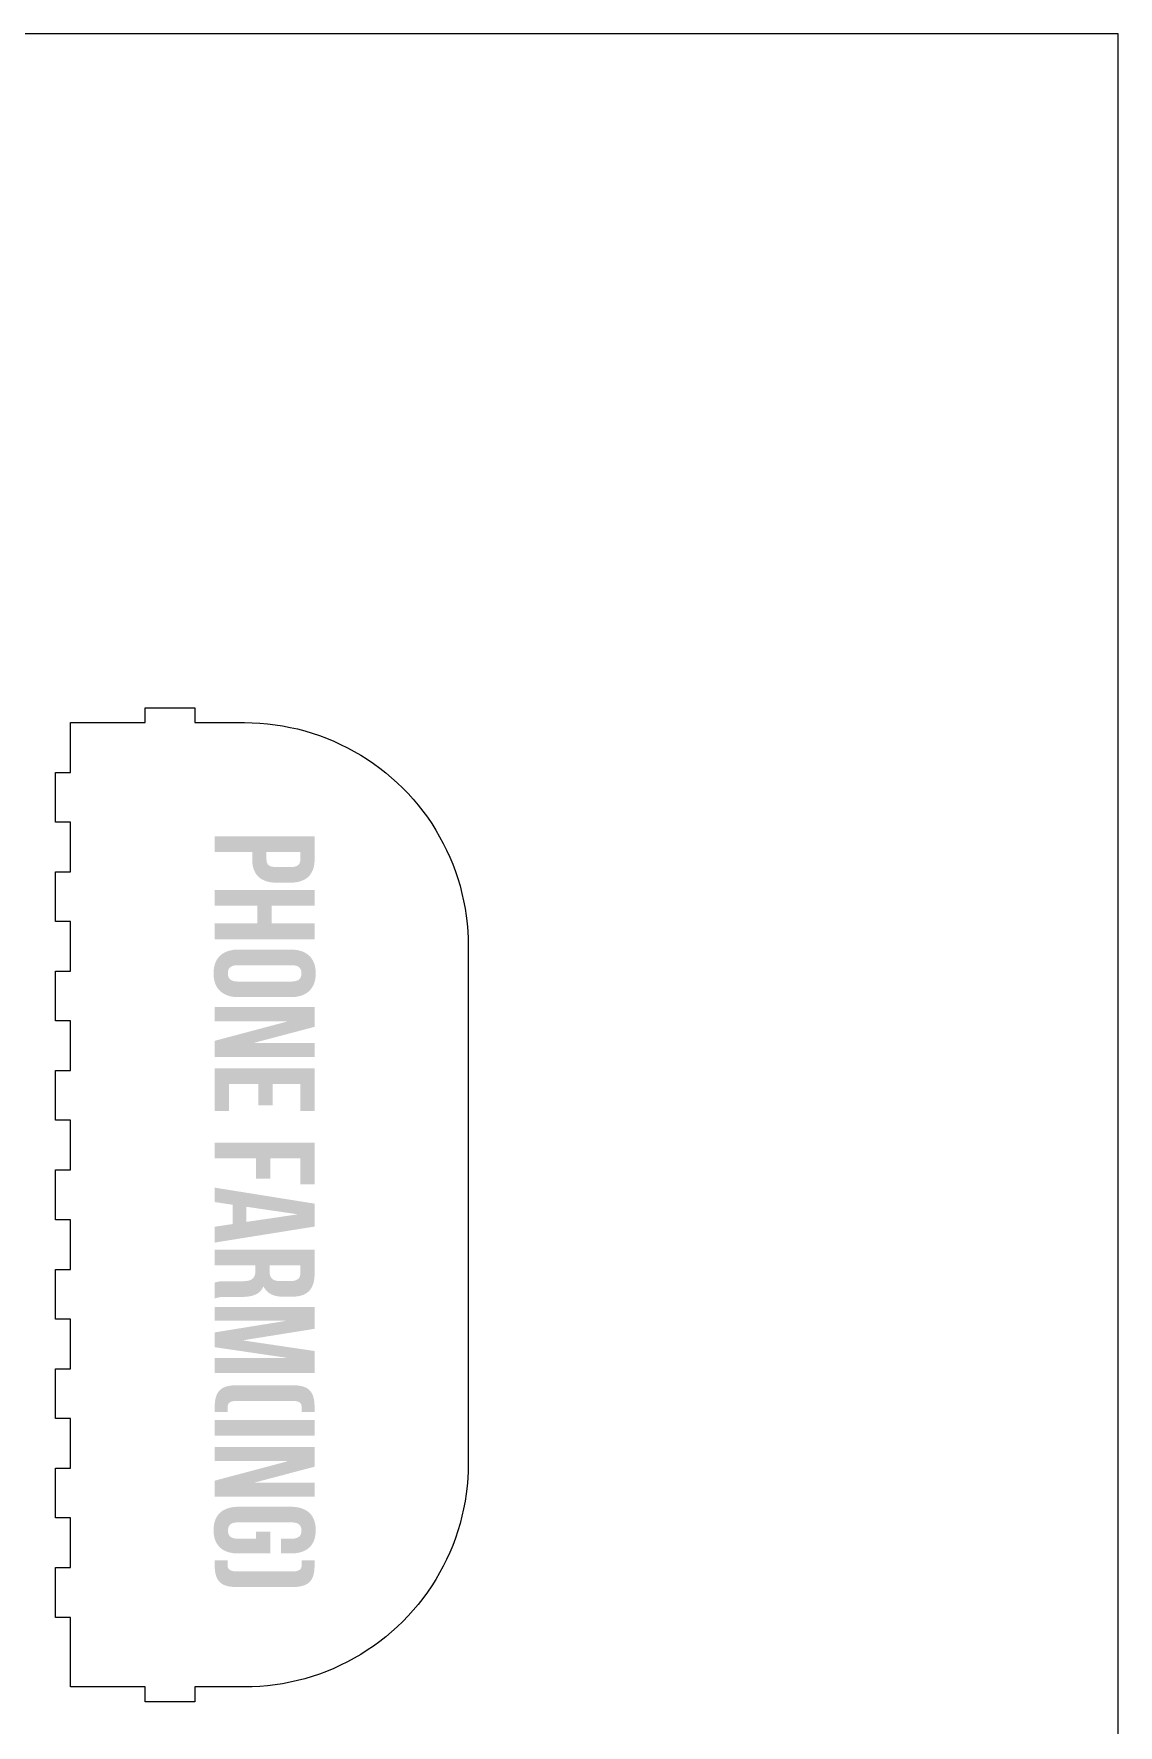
# Model space of a CAD drawing. Header units: millimetres. Extents: x 0 to 1000, y 0 to 550.
# Drawn here: x 782 to 1000, y 209.7 to 550 of the extents above; entities that cross this region are included whole.
import ezdxf

# ---------------------------------------------------------------- set-up
doc = ezdxf.new("R2010")
doc.units = ezdxf.units.MM
doc.header["$MEASUREMENT"] = 0
for name, color, linetype, true_color in [('Cut_01', 1, 'Continuous', 0xff0000), ('Engrave', 178, 'Continuous', 0x000000), ('stock', 80, 'Continuous', 0x21ff06)]:
    doc.layers.add(name, color=color, linetype=linetype, true_color=true_color)

msp = doc.modelspace()

# ---------------------------------------------------------------- hatches: boundary and pattern name
at = {"layer": 'Engrave'}
h = msp.add_hatch(color=256, dxfattribs=at)
h.paths.add_polyline_path([(838.44, 383.93), (838.44, 388.58), (818.36, 388.58), (818.36, 385.43), (825.9, 385.43), (825.9, 383.93), (825.9, 383.79), (825.91, 383.64), (825.91, 383.5), (825.92, 383.36), (825.93, 383.22), (825.95, 383.09), (825.96, 382.96), (825.98, 382.83), (826.01, 382.7), (826.03, 382.57), (826.06, 382.45), (826.09, 382.33), (826.12, 382.21), (826.15, 382.09), (826.19, 381.98), (826.23, 381.87), (826.27, 381.76), (826.31, 381.65), (826.36, 381.55), (826.41, 381.45), (826.46, 381.35), (826.51, 381.25), (826.57, 381.15), (826.63, 381.06), (826.69, 380.97), (826.75, 380.88), (826.82, 380.79), (826.88, 380.71), (826.95, 380.63), (827.03, 380.55), (827.1, 380.47), (827.18, 380.4), (827.26, 380.33), (827.34, 380.26), (827.43, 380.19), (827.51, 380.12), (827.6, 380.06), (827.69, 380), (827.79, 379.94), (827.88, 379.89), (827.98, 379.83), (828.08, 379.78), (828.19, 379.73), (828.29, 379.69), (828.4, 379.64), (828.51, 379.6), (828.62, 379.56), (828.73, 379.52), (828.85, 379.49), (828.97, 379.45), (829.09, 379.42), (829.21, 379.39), (829.34, 379.37), (829.47, 379.34), (829.6, 379.32), (829.73, 379.3), (829.86, 379.29), (830, 379.27), (830.28, 379.25), (830.57, 379.24), (830.86, 379.23), (833.47, 379.23), (833.77, 379.24), (834.06, 379.25), (834.34, 379.27), (834.48, 379.29), (834.61, 379.3), (834.74, 379.32), (834.87, 379.34), (835, 379.37), (835.13, 379.39), (835.25, 379.42), (835.37, 379.45), (835.49, 379.49), (835.61, 379.52), (835.72, 379.56), (835.83, 379.6), (835.94, 379.64), (836.05, 379.69), (836.15, 379.73), (836.26, 379.78), (836.36, 379.83), (836.46, 379.89), (836.55, 379.94), (836.65, 380), (836.74, 380.06), (836.83, 380.12), (836.91, 380.19), (837, 380.26), (837.08, 380.33), (837.16, 380.4), (837.24, 380.47), (837.31, 380.55), (837.39, 380.63), (837.46, 380.71), (837.52, 380.79), (837.59, 380.88), (837.65, 380.97), (837.71, 381.06), (837.77, 381.15), (837.83, 381.25), (837.88, 381.35), (837.93, 381.45), (837.98, 381.55), (838.03, 381.65), (838.07, 381.76), (838.11, 381.87), (838.15, 381.98), (838.19, 382.09), (838.22, 382.21), (838.25, 382.33), (838.28, 382.45), (838.31, 382.57), (838.33, 382.7), (838.36, 382.83), (838.37, 382.96), (838.39, 383.09), (838.41, 383.22), (838.42, 383.36), (838.43, 383.5), (838.43, 383.64), (838.44, 383.79)], flags=0)
h.paths.add_polyline_path([(835.57, 383.93), (835.57, 385.43), (828.77, 385.43), (828.77, 383.93), (828.77, 383.84), (828.78, 383.75), (828.78, 383.71), (828.78, 383.66), (828.79, 383.62), (828.79, 383.58), (828.8, 383.54), (828.81, 383.5), (828.81, 383.46), (828.82, 383.42), (828.83, 383.38), (828.84, 383.34), (828.85, 383.31), (828.87, 383.27), (828.88, 383.23), (828.89, 383.2), (828.91, 383.16), (828.92, 383.13), (828.94, 383.1), (828.95, 383.07), (828.97, 383.03), (828.99, 383), (829.01, 382.97), (829.03, 382.94), (829.05, 382.92), (829.08, 382.89), (829.1, 382.86), (829.13, 382.83), (829.15, 382.81), (829.18, 382.78), (829.21, 382.76), (829.24, 382.74), (829.27, 382.71), (829.3, 382.69), (829.33, 382.67), (829.36, 382.65), (829.4, 382.63), (829.43, 382.61), (829.47, 382.59), (829.51, 382.58), (829.55, 382.56), (829.59, 382.54), (829.63, 382.53), (829.67, 382.51), (829.72, 382.5), (829.76, 382.49), (829.81, 382.47), (829.86, 382.46), (829.91, 382.45), (829.96, 382.44), (830.01, 382.43), (830.06, 382.43), (830.17, 382.41), (830.29, 382.4), (830.41, 382.39), (830.53, 382.39), (830.66, 382.39), (833.68, 382.39), (833.81, 382.39), (833.93, 382.39), (834.05, 382.4), (834.17, 382.41), (834.28, 382.43), (834.33, 382.43), (834.38, 382.44), (834.43, 382.45), (834.48, 382.46), (834.53, 382.47), (834.58, 382.49), (834.62, 382.5), (834.67, 382.51), (834.71, 382.53), (834.75, 382.54), (834.79, 382.56), (834.83, 382.58), (834.87, 382.59), (834.9, 382.61), (834.94, 382.63), (834.98, 382.65), (835.01, 382.67), (835.04, 382.69), (835.07, 382.71), (835.1, 382.74), (835.13, 382.76), (835.16, 382.78), (835.19, 382.81), (835.21, 382.83), (835.24, 382.86), (835.26, 382.89), (835.29, 382.92), (835.31, 382.94), (835.33, 382.97), (835.35, 383), (835.37, 383.03), (835.39, 383.07), (835.4, 383.1), (835.42, 383.13), (835.43, 383.16), (835.45, 383.2), (835.46, 383.23), (835.47, 383.27), (835.49, 383.31), (835.5, 383.34), (835.51, 383.38), (835.52, 383.42), (835.53, 383.46), (835.53, 383.5), (835.54, 383.54), (835.55, 383.58), (835.55, 383.62), (835.56, 383.66), (835.56, 383.71), (835.56, 383.75), (835.57, 383.84)], flags=0)
for points in [[(826.96, 374.61), (826.96, 371.03), (818.36, 371.03), (818.36, 367.81), (838.44, 367.81), (838.44, 371.03), (829.83, 371.03), (829.83, 374.61), (838.44, 374.61), (838.44, 377.77), (818.36, 377.77), (818.36, 374.61)], [(818.36, 347.42), (818.36, 344.18), (838.44, 344.18), (838.44, 346.99), (826.42, 346.99), (826.42, 347.05), (838.44, 350.23), (838.44, 354.19), (818.36, 354.19), (818.36, 351.35), (832.9, 351.35), (832.9, 351.29)], [(835.57, 338.76), (835.57, 333.31), (838.44, 333.31), (838.44, 341.91), (818.36, 341.91), (818.36, 333.31), (821.23, 333.31), (821.23, 338.76), (827.11, 338.76), (827.11, 334.43), (829.98, 334.43), (829.98, 338.76)], [(835.57, 323.76), (835.57, 318.57), (838.44, 318.57), (838.44, 326.91), (818.36, 326.91), (818.36, 323.76), (826.65, 323.76), (826.65, 319.68), (829.52, 319.68), (829.52, 323.76)], [(838.44, 289.48), (838.44, 293.87), (818.36, 293.87), (818.36, 291.12), (832.56, 291.12), (832.56, 291.06), (818.36, 288.76), (818.36, 285.78), (832.76, 283.66), (832.76, 283.6), (818.36, 283.6), (818.36, 280.62), (838.44, 280.62), (838.44, 285.01), (824.18, 287.13), (824.18, 287.19)], [(838.44, 273.7), (838.43, 273.99), (838.42, 274.27), (838.41, 274.54), (838.38, 274.8), (838.37, 274.93), (838.35, 275.05), (838.33, 275.17), (838.31, 275.28), (838.28, 275.4), (838.26, 275.51), (838.23, 275.62), (838.2, 275.73), (838.17, 275.83), (838.14, 275.93), (838.1, 276.03), (838.07, 276.13), (838.03, 276.22), (837.99, 276.31), (837.94, 276.4), (837.9, 276.49), (837.85, 276.57), (837.8, 276.65), (837.74, 276.73), (837.69, 276.81), (837.63, 276.89), (837.6, 276.92), (837.57, 276.96), (837.54, 276.99), (837.51, 277.03), (837.48, 277.06), (837.45, 277.1), (837.41, 277.13), (837.38, 277.16), (837.35, 277.19), (837.31, 277.22), (837.28, 277.26), (837.24, 277.29), (837.17, 277.34), (837.09, 277.4), (837.01, 277.45), (836.93, 277.51), (836.85, 277.56), (836.76, 277.6), (836.67, 277.65), (836.58, 277.69), (836.49, 277.73), (836.39, 277.77), (836.3, 277.81), (836.19, 277.84), (836.09, 277.88), (835.98, 277.91), (835.87, 277.93), (835.76, 277.96), (835.65, 277.98), (835.53, 278.01), (835.41, 278.03), (835.29, 278.05), (835.16, 278.06), (834.9, 278.09), (834.63, 278.11), (834.34, 278.12), (834.05, 278.12), (822.75, 278.12), (822.45, 278.12), (822.17, 278.11), (821.9, 278.09), (821.64, 278.06), (821.51, 278.05), (821.39, 278.03), (821.27, 278.01), (821.15, 277.98), (821.03, 277.96), (820.92, 277.93), (820.81, 277.91), (820.71, 277.88), (820.6, 277.84), (820.5, 277.81), (820.4, 277.77), (820.31, 277.73), (820.21, 277.69), (820.12, 277.65), (820.03, 277.6), (819.95, 277.56), (819.86, 277.51), (819.78, 277.45), (819.7, 277.4), (819.63, 277.34), (819.55, 277.29), (819.52, 277.26), (819.48, 277.22), (819.45, 277.19), (819.41, 277.16), (819.38, 277.13), (819.35, 277.1), (819.32, 277.06), (819.28, 277.03), (819.25, 276.99), (819.22, 276.96), (819.19, 276.92), (819.16, 276.89), (819.11, 276.81), (819.05, 276.73), (819, 276.65), (818.95, 276.57), (818.9, 276.49), (818.85, 276.4), (818.81, 276.31), (818.77, 276.22), (818.73, 276.13), (818.69, 276.03), (818.66, 275.93), (818.62, 275.83), (818.59, 275.73), (818.56, 275.62), (818.54, 275.51), (818.51, 275.4), (818.49, 275.28), (818.47, 275.17), (818.45, 275.05), (818.43, 274.93), (818.42, 274.8), (818.39, 274.54), (818.37, 274.27), (818.36, 273.99), (818.36, 273.7), (818.36, 272.73), (820.94, 272.73), (820.94, 273.5), (820.94, 273.6), (820.94, 273.69), (820.95, 273.77), (820.95, 273.81), (820.96, 273.85), (820.96, 273.9), (820.97, 273.93), (820.98, 273.97), (820.98, 274.01), (820.99, 274.05), (821, 274.09), (821.01, 274.12), (821.02, 274.16), (821.03, 274.19), (821.04, 274.22), (821.06, 274.26), (821.07, 274.29), (821.09, 274.32), (821.1, 274.35), (821.12, 274.38), (821.13, 274.39), (821.13, 274.41), (821.14, 274.42), (821.15, 274.44), (821.16, 274.45), (821.17, 274.46), (821.18, 274.48), (821.19, 274.49), (821.2, 274.5), (821.21, 274.52), (821.22, 274.53), (821.23, 274.54), (821.25, 274.55), (821.26, 274.57), (821.27, 274.58), (821.28, 274.59), (821.29, 274.6), (821.31, 274.61), (821.32, 274.62), (821.33, 274.63), (821.35, 274.64), (821.36, 274.66), (821.37, 274.67), (821.39, 274.68), (821.42, 274.7), (821.45, 274.72), (821.48, 274.73), (821.51, 274.75), (821.55, 274.77), (821.58, 274.78), (821.62, 274.8), (821.65, 274.82), (821.69, 274.83), (821.73, 274.84), (821.77, 274.86), (821.82, 274.87), (821.86, 274.88), (821.91, 274.89), (821.95, 274.9), (822, 274.91), (822.05, 274.92), (822.15, 274.93), (822.26, 274.94), (822.37, 274.95), (822.49, 274.96), (822.62, 274.97), (822.75, 274.97), (834.05, 274.97), (834.18, 274.97), (834.31, 274.96), (834.42, 274.95), (834.54, 274.94), (834.65, 274.93), (834.75, 274.92), (834.8, 274.91), (834.84, 274.9), (834.89, 274.89), (834.94, 274.88), (834.98, 274.87), (835.02, 274.86), (835.06, 274.84), (835.1, 274.83), (835.14, 274.82), (835.18, 274.8), (835.22, 274.78), (835.25, 274.77), (835.28, 274.75), (835.32, 274.73), (835.35, 274.72), (835.38, 274.7), (835.41, 274.68), (835.42, 274.67), (835.44, 274.66), (835.45, 274.64), (835.46, 274.63), (835.48, 274.62), (835.49, 274.61), (835.5, 274.6), (835.51, 274.59), (835.53, 274.58), (835.54, 274.57), (835.55, 274.55), (835.56, 274.54), (835.57, 274.53), (835.58, 274.52), (835.59, 274.5), (835.6, 274.49), (835.62, 274.48), (835.62, 274.46), (835.63, 274.45), (835.64, 274.44), (835.65, 274.42), (835.66, 274.41), (835.67, 274.39), (835.68, 274.38), (835.7, 274.35), (835.71, 274.32), (835.73, 274.29), (835.74, 274.26), (835.75, 274.22), (835.76, 274.19), (835.78, 274.16), (835.79, 274.12), (835.79, 274.09), (835.8, 274.05), (835.81, 274.01), (835.82, 273.97), (835.83, 273.93), (835.83, 273.9), (835.84, 273.85), (835.84, 273.81), (835.85, 273.77), (835.85, 273.69), (835.85, 273.6), (835.86, 273.5), (835.86, 272.73), (838.44, 272.73)], [(818.36, 271.12), (818.36, 267.97), (838.44, 267.97), (838.44, 271.12)], [(818.36, 258.93), (818.36, 255.69), (838.44, 255.69), (838.44, 258.5), (826.42, 258.5), (826.42, 258.56), (838.44, 261.74), (838.44, 265.7), (818.36, 265.7), (818.36, 262.86), (832.9, 262.86), (832.9, 262.8)], [(826.68, 248.69), (826.68, 247.26), (822.98, 247.26), (822.85, 247.26), (822.72, 247.27), (822.6, 247.28), (822.48, 247.29), (822.43, 247.3), (822.37, 247.3), (822.32, 247.31), (822.26, 247.32), (822.21, 247.33), (822.16, 247.35), (822.11, 247.36), (822.07, 247.37), (822.02, 247.39), (821.98, 247.4), (821.93, 247.42), (821.89, 247.44), (821.85, 247.45), (821.81, 247.47), (821.77, 247.49), (821.73, 247.51), (821.69, 247.53), (821.66, 247.55), (821.62, 247.58), (821.59, 247.6), (821.56, 247.62), (821.52, 247.65), (821.49, 247.67), (821.46, 247.7), (821.44, 247.73), (821.41, 247.75), (821.38, 247.78), (821.36, 247.81), (821.33, 247.84), (821.31, 247.87), (821.29, 247.9), (821.27, 247.94), (821.25, 247.97), (821.23, 248), (821.21, 248.03), (821.19, 248.07), (821.17, 248.1), (821.16, 248.14), (821.14, 248.18), (821.13, 248.21), (821.12, 248.25), (821.1, 248.29), (821.09, 248.33), (821.08, 248.37), (821.07, 248.41), (821.07, 248.45), (821.06, 248.49), (821.05, 248.54), (821.05, 248.58), (821.04, 248.62), (821.04, 248.67), (821.03, 248.71), (821.03, 248.75), (821.03, 248.8), (821.03, 248.89), (821.03, 248.99), (821.03, 249.03), (821.03, 249.08), (821.04, 249.12), (821.04, 249.17), (821.05, 249.21), (821.05, 249.25), (821.06, 249.29), (821.07, 249.34), (821.07, 249.38), (821.08, 249.42), (821.09, 249.46), (821.1, 249.5), (821.12, 249.53), (821.13, 249.57), (821.14, 249.61), (821.16, 249.65), (821.17, 249.68), (821.19, 249.72), (821.21, 249.75), (821.23, 249.79), (821.25, 249.82), (821.27, 249.85), (821.29, 249.88), (821.31, 249.92), (821.33, 249.95), (821.36, 249.98), (821.38, 250), (821.41, 250.03), (821.44, 250.06), (821.46, 250.09), (821.49, 250.11), (821.52, 250.14), (821.56, 250.16), (821.59, 250.19), (821.62, 250.21), (821.66, 250.23), (821.69, 250.26), (821.73, 250.28), (821.77, 250.3), (821.81, 250.32), (821.85, 250.33), (821.89, 250.35), (821.93, 250.37), (821.98, 250.38), (822.02, 250.4), (822.07, 250.41), (822.11, 250.43), (822.16, 250.44), (822.21, 250.45), (822.26, 250.46), (822.32, 250.47), (822.37, 250.48), (822.43, 250.49), (822.48, 250.5), (822.6, 250.51), (822.72, 250.52), (822.85, 250.53), (822.98, 250.53), (833.82, 250.53), (833.95, 250.53), (834.08, 250.52), (834.2, 250.51), (834.32, 250.5), (834.37, 250.49), (834.43, 250.48), (834.48, 250.47), (834.53, 250.46), (834.59, 250.45), (834.64, 250.44), (834.69, 250.43), (834.73, 250.41), (834.78, 250.4), (834.83, 250.38), (834.87, 250.37), (834.91, 250.35), (834.96, 250.33), (835, 250.32), (835.04, 250.3), (835.08, 250.28), (835.11, 250.26), (835.15, 250.23), (835.19, 250.21), (835.22, 250.19), (835.25, 250.16), (835.29, 250.14), (835.32, 250.11), (835.35, 250.09), (835.38, 250.06), (835.4, 250.03), (835.43, 250), (835.46, 249.98), (835.48, 249.95), (835.51, 249.92), (835.53, 249.88), (835.55, 249.85), (835.57, 249.82), (835.59, 249.79), (835.61, 249.75), (835.63, 249.72), (835.65, 249.68), (835.66, 249.65), (835.68, 249.61), (835.69, 249.57), (835.7, 249.53), (835.72, 249.5), (835.73, 249.46), (835.74, 249.42), (835.75, 249.38), (835.76, 249.34), (835.77, 249.29), (835.77, 249.25), (835.78, 249.21), (835.78, 249.17), (835.79, 249.12), (835.79, 249.08), (835.79, 249.03), (835.8, 248.99), (835.8, 248.94), (835.8, 248.85), (835.8, 248.8), (835.79, 248.75), (835.79, 248.71), (835.79, 248.67), (835.78, 248.62), (835.78, 248.58), (835.77, 248.54), (835.77, 248.49), (835.76, 248.45), (835.75, 248.41), (835.74, 248.37), (835.73, 248.33), (835.72, 248.29), (835.7, 248.25), (835.69, 248.21), (835.68, 248.18), (835.66, 248.14), (835.65, 248.1), (835.63, 248.07), (835.61, 248.03), (835.59, 248), (835.57, 247.97), (835.55, 247.94), (835.53, 247.9), (835.51, 247.87), (835.48, 247.84), (835.46, 247.81), (835.43, 247.78), (835.4, 247.75), (835.38, 247.73), (835.35, 247.7), (835.32, 247.67), (835.29, 247.65), (835.25, 247.62), (835.22, 247.6), (835.19, 247.58), (835.15, 247.55), (835.11, 247.53), (835.08, 247.51), (835.04, 247.49), (835, 247.47), (834.96, 247.45), (834.91, 247.44), (834.87, 247.42), (834.83, 247.4), (834.78, 247.39), (834.73, 247.37), (834.69, 247.36), (834.64, 247.35), (834.59, 247.33), (834.53, 247.32), (834.48, 247.31), (834.43, 247.3), (834.37, 247.3), (834.32, 247.29), (834.2, 247.28), (834.08, 247.27), (833.95, 247.26), (833.82, 247.26), (831.67, 247.26), (831.67, 244.28), (833.62, 244.28), (833.92, 244.28), (834.2, 244.29), (834.35, 244.3), (834.49, 244.32), (834.62, 244.33), (834.76, 244.35), (834.89, 244.37), (835.02, 244.39), (835.15, 244.42), (835.28, 244.44), (835.4, 244.47), (835.52, 244.5), (835.64, 244.54), (835.76, 244.57), (835.88, 244.61), (835.99, 244.65), (836.1, 244.7), (836.21, 244.74), (836.32, 244.79), (836.42, 244.84), (836.53, 244.89), (836.63, 244.95), (836.73, 245), (836.82, 245.06), (836.91, 245.12), (837.01, 245.19), (837.09, 245.25), (837.18, 245.32), (837.27, 245.39), (837.35, 245.47), (837.43, 245.54), (837.5, 245.62), (837.58, 245.7), (837.65, 245.78), (837.72, 245.86), (837.79, 245.95), (837.85, 246.04), (837.92, 246.13), (837.98, 246.22), (838.03, 246.32), (838.09, 246.42), (838.14, 246.52), (838.19, 246.62), (838.24, 246.72), (838.29, 246.83), (838.33, 246.94), (838.37, 247.05), (838.41, 247.16), (838.44, 247.28), (838.48, 247.4), (838.51, 247.52), (838.53, 247.64), (838.56, 247.76), (838.58, 247.89), (838.6, 248.02), (838.62, 248.15), (838.63, 248.28), (838.65, 248.42), (838.65, 248.55), (838.66, 248.69), (838.67, 248.84), (838.67, 248.98), (838.67, 249.12), (838.66, 249.27), (838.65, 249.41), (838.65, 249.54), (838.63, 249.68), (838.62, 249.81), (838.6, 249.94), (838.58, 250.07), (838.56, 250.2), (838.53, 250.32), (838.51, 250.44), (838.48, 250.56), (838.44, 250.68), (838.41, 250.8), (838.37, 250.91), (838.33, 251.02), (838.29, 251.13), (838.24, 251.24), (838.19, 251.34), (838.14, 251.44), (838.09, 251.54), (838.03, 251.64), (837.98, 251.74), (837.92, 251.83), (837.85, 251.92), (837.79, 252.01), (837.72, 252.1), (837.65, 252.18), (837.58, 252.26), (837.5, 252.34), (837.43, 252.42), (837.35, 252.49), (837.27, 252.57), (837.18, 252.64), (837.09, 252.7), (837.01, 252.77), (836.91, 252.83), (836.82, 252.9), (836.73, 252.96), (836.63, 253.01), (836.53, 253.07), (836.42, 253.12), (836.32, 253.17), (836.21, 253.22), (836.1, 253.26), (835.99, 253.31), (835.88, 253.35), (835.76, 253.38), (835.64, 253.42), (835.52, 253.45), (835.4, 253.49), (835.28, 253.52), (835.15, 253.54), (835.02, 253.57), (834.89, 253.59), (834.76, 253.61), (834.62, 253.63), (834.49, 253.64), (834.35, 253.65), (834.2, 253.66), (833.92, 253.68), (833.62, 253.68), (823.18, 253.68), (822.88, 253.68), (822.59, 253.66), (822.45, 253.65), (822.31, 253.64), (822.17, 253.63), (822.04, 253.61), (821.91, 253.59), (821.77, 253.57), (821.65, 253.54), (821.52, 253.52), (821.39, 253.49), (821.27, 253.45), (821.15, 253.42), (821.03, 253.38), (820.92, 253.35), (820.8, 253.31), (820.69, 253.26), (820.58, 253.22), (820.48, 253.17), (820.37, 253.12), (820.27, 253.07), (820.17, 253.01), (820.07, 252.96), (819.97, 252.9), (819.88, 252.83), (819.79, 252.77), (819.7, 252.7), (819.61, 252.64), (819.53, 252.57), (819.45, 252.49), (819.37, 252.42), (819.29, 252.34), (819.22, 252.26), (819.15, 252.18), (819.08, 252.1), (819.01, 252.01), (818.94, 251.92), (818.88, 251.83), (818.82, 251.74), (818.76, 251.64), (818.71, 251.54), (818.65, 251.44), (818.6, 251.34), (818.55, 251.24), (818.51, 251.13), (818.47, 251.02), (818.43, 250.91), (818.39, 250.8), (818.35, 250.68), (818.32, 250.56), (818.29, 250.44), (818.26, 250.32), (818.24, 250.2), (818.21, 250.07), (818.19, 249.94), (818.18, 249.81), (818.16, 249.68), (818.15, 249.54), (818.14, 249.41), (818.13, 249.27), (818.13, 249.12), (818.13, 248.98), (818.13, 248.84), (818.13, 248.69), (818.14, 248.55), (818.15, 248.42), (818.16, 248.28), (818.18, 248.15), (818.19, 248.02), (818.21, 247.89), (818.24, 247.76), (818.26, 247.64), (818.29, 247.52), (818.32, 247.4), (818.35, 247.28), (818.39, 247.16), (818.43, 247.05), (818.47, 246.94), (818.51, 246.83), (818.55, 246.72), (818.6, 246.62), (818.65, 246.52), (818.71, 246.42), (818.76, 246.32), (818.82, 246.22), (818.88, 246.13), (818.94, 246.04), (819.01, 245.95), (819.08, 245.86), (819.15, 245.78), (819.22, 245.7), (819.29, 245.62), (819.37, 245.54), (819.45, 245.47), (819.53, 245.39), (819.61, 245.32), (819.7, 245.25), (819.79, 245.19), (819.88, 245.12), (819.97, 245.06), (820.07, 245), (820.17, 244.95), (820.27, 244.89), (820.37, 244.84), (820.48, 244.79), (820.58, 244.74), (820.69, 244.7), (820.8, 244.65), (820.92, 244.61), (821.03, 244.57), (821.15, 244.54), (821.27, 244.5), (821.39, 244.47), (821.52, 244.44), (821.65, 244.42), (821.77, 244.39), (821.91, 244.37), (822.04, 244.35), (822.17, 244.33), (822.31, 244.32), (822.45, 244.3), (822.59, 244.29), (822.88, 244.28), (823.18, 244.28), (829.55, 244.28), (829.55, 248.69)], [(838.44, 242.93), (835.86, 242.93), (835.86, 242.15), (835.85, 242.06), (835.85, 241.97), (835.85, 241.88), (835.84, 241.84), (835.84, 241.8), (835.83, 241.76), (835.83, 241.72), (835.82, 241.68), (835.81, 241.65), (835.8, 241.61), (835.79, 241.57), (835.79, 241.54), (835.78, 241.5), (835.76, 241.47), (835.75, 241.43), (835.74, 241.4), (835.73, 241.37), (835.71, 241.34), (835.7, 241.31), (835.68, 241.28), (835.67, 241.26), (835.66, 241.25), (835.65, 241.23), (835.64, 241.22), (835.63, 241.21), (835.62, 241.19), (835.62, 241.18), (835.6, 241.17), (835.59, 241.15), (835.58, 241.14), (835.57, 241.13), (835.56, 241.12), (835.55, 241.1), (835.54, 241.09), (835.53, 241.08), (835.51, 241.07), (835.5, 241.06), (835.49, 241.05), (835.48, 241.03), (835.46, 241.02), (835.45, 241.01), (835.44, 241), (835.42, 240.99), (835.41, 240.98), (835.38, 240.96), (835.35, 240.94), (835.32, 240.92), (835.28, 240.91), (835.25, 240.89), (835.22, 240.87), (835.18, 240.86), (835.14, 240.84), (835.1, 240.83), (835.06, 240.81), (835.02, 240.8), (834.98, 240.79), (834.94, 240.78), (834.89, 240.77), (834.84, 240.76), (834.8, 240.75), (834.75, 240.74), (834.65, 240.72), (834.54, 240.71), (834.42, 240.7), (834.31, 240.7), (834.18, 240.69), (834.05, 240.69), (822.75, 240.69), (822.62, 240.69), (822.49, 240.7), (822.37, 240.7), (822.26, 240.71), (822.15, 240.72), (822.05, 240.74), (822, 240.75), (821.95, 240.76), (821.91, 240.77), (821.86, 240.78), (821.82, 240.79), (821.77, 240.8), (821.73, 240.81), (821.69, 240.83), (821.65, 240.84), (821.62, 240.86), (821.58, 240.87), (821.55, 240.89), (821.51, 240.91), (821.48, 240.92), (821.45, 240.94), (821.42, 240.96), (821.39, 240.98), (821.37, 240.99), (821.36, 241), (821.35, 241.01), (821.33, 241.02), (821.32, 241.03), (821.31, 241.05), (821.29, 241.06), (821.28, 241.07), (821.27, 241.08), (821.26, 241.09), (821.25, 241.1), (821.23, 241.12), (821.22, 241.13), (821.21, 241.14), (821.2, 241.15), (821.19, 241.17), (821.18, 241.18), (821.17, 241.19), (821.16, 241.21), (821.15, 241.22), (821.14, 241.23), (821.13, 241.25), (821.13, 241.26), (821.12, 241.28), (821.1, 241.31), (821.09, 241.34), (821.07, 241.37), (821.06, 241.4), (821.04, 241.43), (821.03, 241.47), (821.02, 241.5), (821.01, 241.54), (821, 241.57), (820.99, 241.61), (820.98, 241.65), (820.98, 241.68), (820.97, 241.72), (820.96, 241.76), (820.96, 241.8), (820.95, 241.84), (820.95, 241.88), (820.94, 241.97), (820.94, 242.06), (820.94, 242.15), (820.94, 242.93), (818.36, 242.93), (818.36, 241.95), (818.36, 241.66), (818.37, 241.38), (818.39, 241.11), (818.42, 240.86), (818.43, 240.73), (818.45, 240.61), (818.47, 240.49), (818.49, 240.37), (818.51, 240.26), (818.54, 240.15), (818.56, 240.04), (818.59, 239.93), (818.62, 239.83), (818.66, 239.73), (818.69, 239.63), (818.73, 239.53), (818.77, 239.44), (818.81, 239.34), (818.85, 239.25), (818.9, 239.17), (818.95, 239.08), (819, 239), (819.05, 238.92), (819.11, 238.85), (819.16, 238.77), (819.19, 238.73), (819.22, 238.7), (819.25, 238.66), (819.28, 238.63), (819.32, 238.59), (819.35, 238.56), (819.38, 238.53), (819.41, 238.49), (819.45, 238.46), (819.48, 238.43), (819.52, 238.4), (819.55, 238.37), (819.63, 238.31), (819.7, 238.26), (819.78, 238.2), (819.86, 238.15), (819.95, 238.1), (820.03, 238.05), (820.12, 238.01), (820.21, 237.96), (820.31, 237.92), (820.4, 237.89), (820.5, 237.85), (820.6, 237.81), (820.71, 237.78), (820.81, 237.75), (820.92, 237.72), (821.03, 237.7), (821.15, 237.67), (821.27, 237.65), (821.39, 237.63), (821.51, 237.61), (821.64, 237.6), (821.9, 237.57), (822.17, 237.55), (822.45, 237.54), (822.75, 237.53), (834.05, 237.53), (834.34, 237.54), (834.63, 237.55), (834.9, 237.57), (835.16, 237.6), (835.29, 237.61), (835.41, 237.63), (835.53, 237.65), (835.65, 237.67), (835.76, 237.7), (835.87, 237.72), (835.98, 237.75), (836.09, 237.78), (836.19, 237.81), (836.3, 237.85), (836.39, 237.89), (836.49, 237.92), (836.58, 237.96), (836.67, 238.01), (836.76, 238.05), (836.85, 238.1), (836.93, 238.15), (837.01, 238.2), (837.09, 238.26), (837.17, 238.31), (837.24, 238.37), (837.28, 238.4), (837.31, 238.43), (837.35, 238.46), (837.38, 238.49), (837.41, 238.53), (837.45, 238.56), (837.48, 238.59), (837.51, 238.63), (837.54, 238.66), (837.57, 238.7), (837.6, 238.73), (837.63, 238.77), (837.69, 238.85), (837.74, 238.92), (837.8, 239), (837.85, 239.08), (837.9, 239.17), (837.94, 239.25), (837.99, 239.34), (838.03, 239.44), (838.07, 239.53), (838.1, 239.63), (838.14, 239.73), (838.17, 239.83), (838.2, 239.93), (838.23, 240.04), (838.26, 240.15), (838.28, 240.26), (838.31, 240.37), (838.33, 240.49), (838.35, 240.61), (838.37, 240.73), (838.38, 240.86), (838.41, 241.11), (838.42, 241.38), (838.43, 241.66), (838.44, 241.95)]]:
    msp.add_hatch(color=256, dxfattribs=at).paths.add_polyline_path(points, flags=0)
h = msp.add_hatch(color=256, dxfattribs=at)
h.paths.add_polyline_path([(823.18, 365.78), (822.88, 365.77), (822.74, 365.77), (822.59, 365.76), (822.45, 365.75), (822.31, 365.73), (822.17, 365.72), (822.04, 365.7), (821.91, 365.68), (821.77, 365.66), (821.65, 365.63), (821.52, 365.6), (821.39, 365.57), (821.27, 365.54), (821.15, 365.5), (821.03, 365.47), (820.92, 365.43), (820.8, 365.38), (820.69, 365.34), (820.58, 365.29), (820.48, 365.24), (820.37, 365.19), (820.27, 365.14), (820.17, 365.08), (820.07, 365.02), (819.97, 364.96), (819.88, 364.9), (819.79, 364.83), (819.7, 364.76), (819.61, 364.69), (819.53, 364.62), (819.45, 364.54), (819.37, 364.47), (819.29, 364.39), (819.22, 364.31), (819.15, 364.22), (819.08, 364.14), (819.01, 364.05), (818.94, 363.96), (818.88, 363.86), (818.82, 363.77), (818.76, 363.67), (818.71, 363.57), (818.65, 363.47), (818.6, 363.37), (818.55, 363.26), (818.51, 363.15), (818.47, 363.04), (818.43, 362.93), (818.39, 362.82), (818.35, 362.7), (818.32, 362.58), (818.29, 362.46), (818.26, 362.34), (818.24, 362.21), (818.21, 362.08), (818.19, 361.95), (818.18, 361.82), (818.16, 361.69), (818.15, 361.55), (818.14, 361.41), (818.13, 361.27), (818.13, 361.13), (818.13, 360.99), (818.13, 360.84), (818.13, 360.7), (818.14, 360.56), (818.15, 360.42), (818.16, 360.29), (818.18, 360.15), (818.19, 360.02), (818.21, 359.89), (818.24, 359.77), (818.26, 359.64), (818.29, 359.52), (818.32, 359.4), (818.35, 359.28), (818.39, 359.16), (818.43, 359.05), (818.47, 358.93), (818.51, 358.82), (818.55, 358.71), (818.6, 358.61), (818.65, 358.5), (818.71, 358.4), (818.76, 358.3), (818.82, 358.21), (818.88, 358.11), (818.94, 358.02), (819.01, 357.93), (819.08, 357.84), (819.15, 357.75), (819.22, 357.67), (819.29, 357.59), (819.37, 357.51), (819.45, 357.43), (819.53, 357.36), (819.61, 357.28), (819.7, 357.21), (819.79, 357.15), (819.88, 357.08), (819.97, 357.02), (820.07, 356.96), (820.17, 356.9), (820.27, 356.84), (820.37, 356.79), (820.48, 356.73), (820.58, 356.68), (820.69, 356.64), (820.8, 356.59), (820.92, 356.55), (821.03, 356.51), (821.15, 356.47), (821.27, 356.44), (821.39, 356.4), (821.52, 356.37), (821.65, 356.35), (821.77, 356.32), (821.91, 356.3), (822.04, 356.28), (822.17, 356.26), (822.31, 356.24), (822.45, 356.23), (822.59, 356.22), (822.74, 356.21), (822.88, 356.2), (823.18, 356.2), (833.62, 356.2), (833.92, 356.2), (834.06, 356.21), (834.2, 356.22), (834.35, 356.23), (834.49, 356.24), (834.62, 356.26), (834.76, 356.28), (834.89, 356.3), (835.02, 356.32), (835.15, 356.35), (835.28, 356.37), (835.4, 356.4), (835.52, 356.44), (835.64, 356.47), (835.76, 356.51), (835.88, 356.55), (835.99, 356.59), (836.1, 356.64), (836.21, 356.68), (836.32, 356.73), (836.42, 356.79), (836.53, 356.84), (836.63, 356.9), (836.73, 356.96), (836.82, 357.02), (836.91, 357.08), (837.01, 357.15), (837.09, 357.21), (837.18, 357.28), (837.27, 357.36), (837.35, 357.43), (837.43, 357.51), (837.5, 357.59), (837.58, 357.67), (837.65, 357.75), (837.72, 357.84), (837.79, 357.93), (837.85, 358.02), (837.92, 358.11), (837.98, 358.21), (838.03, 358.3), (838.09, 358.4), (838.14, 358.5), (838.19, 358.61), (838.24, 358.71), (838.29, 358.82), (838.33, 358.93), (838.37, 359.05), (838.41, 359.16), (838.44, 359.28), (838.48, 359.4), (838.51, 359.52), (838.53, 359.64), (838.56, 359.77), (838.58, 359.89), (838.6, 360.02), (838.62, 360.15), (838.63, 360.29), (838.65, 360.42), (838.65, 360.56), (838.66, 360.7), (838.67, 360.84), (838.67, 360.99), (838.67, 361.13), (838.66, 361.27), (838.65, 361.41), (838.65, 361.55), (838.63, 361.69), (838.62, 361.82), (838.6, 361.95), (838.58, 362.08), (838.56, 362.21), (838.53, 362.34), (838.51, 362.46), (838.48, 362.58), (838.44, 362.7), (838.41, 362.82), (838.37, 362.93), (838.33, 363.04), (838.29, 363.15), (838.24, 363.26), (838.19, 363.37), (838.14, 363.47), (838.09, 363.57), (838.03, 363.67), (837.98, 363.77), (837.92, 363.86), (837.85, 363.96), (837.79, 364.05), (837.72, 364.14), (837.65, 364.22), (837.58, 364.31), (837.5, 364.39), (837.43, 364.47), (837.35, 364.54), (837.27, 364.62), (837.18, 364.69), (837.09, 364.76), (837.01, 364.83), (836.91, 364.9), (836.82, 364.96), (836.73, 365.02), (836.63, 365.08), (836.53, 365.14), (836.42, 365.19), (836.32, 365.24), (836.21, 365.29), (836.1, 365.34), (835.99, 365.38), (835.88, 365.43), (835.76, 365.47), (835.64, 365.5), (835.52, 365.54), (835.4, 365.57), (835.28, 365.6), (835.15, 365.63), (835.02, 365.66), (834.89, 365.68), (834.76, 365.7), (834.62, 365.72), (834.49, 365.73), (834.35, 365.75), (834.2, 365.76), (834.06, 365.77), (833.92, 365.77), (833.62, 365.78)], flags=0)
h.paths.add_polyline_path([(833.82, 362.62), (822.98, 362.62), (822.85, 362.62), (822.72, 362.62), (822.6, 362.61), (822.48, 362.59), (822.42, 362.59), (822.37, 362.58), (822.31, 362.57), (822.26, 362.56), (822.21, 362.55), (822.16, 362.53), (822.11, 362.52), (822.06, 362.51), (822.02, 362.49), (821.97, 362.48), (821.93, 362.46), (821.88, 362.45), (821.84, 362.43), (821.8, 362.41), (821.76, 362.39), (821.72, 362.37), (821.68, 362.35), (821.65, 362.33), (821.61, 362.31), (821.58, 362.28), (821.54, 362.26), (821.51, 362.23), (821.48, 362.21), (821.45, 362.18), (821.42, 362.15), (821.39, 362.13), (821.37, 362.1), (821.34, 362.07), (821.31, 362.04), (821.29, 362.01), (821.27, 361.98), (821.25, 361.95), (821.22, 361.91), (821.2, 361.88), (821.19, 361.85), (821.17, 361.81), (821.15, 361.78), (821.13, 361.74), (821.12, 361.7), (821.11, 361.67), (821.09, 361.63), (821.08, 361.59), (821.07, 361.55), (821.06, 361.51), (821.05, 361.47), (821.04, 361.43), (821.03, 361.39), (821.02, 361.35), (821.02, 361.3), (821.01, 361.26), (821.01, 361.22), (821, 361.17), (821, 361.13), (821, 361.08), (821, 361.03), (821, 360.94), (821, 360.89), (821, 360.85), (821, 360.8), (821.01, 360.76), (821.01, 360.72), (821.02, 360.67), (821.02, 360.63), (821.03, 360.59), (821.04, 360.55), (821.05, 360.5), (821.06, 360.46), (821.07, 360.42), (821.08, 360.39), (821.09, 360.35), (821.11, 360.31), (821.12, 360.27), (821.13, 360.24), (821.15, 360.2), (821.17, 360.16), (821.19, 360.13), (821.2, 360.1), (821.22, 360.06), (821.25, 360.03), (821.27, 360), (821.29, 359.97), (821.31, 359.94), (821.34, 359.91), (821.37, 359.88), (821.39, 359.85), (821.42, 359.82), (821.45, 359.79), (821.48, 359.77), (821.51, 359.74), (821.54, 359.72), (821.58, 359.69), (821.61, 359.67), (821.65, 359.65), (821.68, 359.63), (821.72, 359.61), (821.76, 359.59), (821.8, 359.57), (821.84, 359.55), (821.88, 359.53), (821.93, 359.51), (821.97, 359.5), (822.02, 359.48), (822.06, 359.47), (822.11, 359.45), (822.16, 359.44), (822.21, 359.43), (822.26, 359.42), (822.31, 359.41), (822.37, 359.4), (822.42, 359.39), (822.48, 359.38), (822.6, 359.37), (822.72, 359.36), (822.85, 359.35), (822.98, 359.35), (833.82, 359.35), (833.95, 359.35), (834.08, 359.36), (834.2, 359.37), (834.32, 359.38), (834.37, 359.39), (834.43, 359.4), (834.48, 359.41), (834.53, 359.42), (834.59, 359.43), (834.64, 359.44), (834.69, 359.45), (834.73, 359.47), (834.78, 359.48), (834.83, 359.5), (834.87, 359.51), (834.91, 359.53), (834.96, 359.55), (835, 359.57), (835.04, 359.59), (835.08, 359.61), (835.11, 359.63), (835.15, 359.65), (835.19, 359.67), (835.22, 359.69), (835.25, 359.72), (835.29, 359.74), (835.32, 359.77), (835.35, 359.79), (835.38, 359.82), (835.4, 359.85), (835.43, 359.88), (835.46, 359.91), (835.48, 359.94), (835.51, 359.97), (835.53, 360), (835.55, 360.03), (835.57, 360.06), (835.59, 360.1), (835.61, 360.13), (835.63, 360.16), (835.65, 360.2), (835.66, 360.24), (835.68, 360.27), (835.69, 360.31), (835.7, 360.35), (835.72, 360.39), (835.73, 360.42), (835.74, 360.46), (835.75, 360.5), (835.76, 360.55), (835.77, 360.59), (835.77, 360.63), (835.78, 360.67), (835.78, 360.72), (835.79, 360.76), (835.79, 360.8), (835.79, 360.85), (835.8, 360.89), (835.8, 360.94), (835.8, 361.03), (835.8, 361.08), (835.79, 361.13), (835.79, 361.17), (835.79, 361.22), (835.78, 361.26), (835.78, 361.3), (835.77, 361.35), (835.77, 361.39), (835.76, 361.43), (835.75, 361.47), (835.74, 361.51), (835.73, 361.55), (835.72, 361.59), (835.7, 361.63), (835.69, 361.67), (835.68, 361.7), (835.66, 361.74), (835.65, 361.78), (835.63, 361.81), (835.61, 361.85), (835.59, 361.88), (835.57, 361.91), (835.55, 361.95), (835.53, 361.98), (835.51, 362.01), (835.48, 362.04), (835.46, 362.07), (835.43, 362.1), (835.4, 362.13), (835.38, 362.15), (835.35, 362.18), (835.32, 362.21), (835.29, 362.23), (835.25, 362.26), (835.22, 362.28), (835.19, 362.31), (835.15, 362.33), (835.11, 362.35), (835.08, 362.37), (835.04, 362.39), (835, 362.41), (834.96, 362.43), (834.91, 362.45), (834.87, 362.46), (834.83, 362.48), (834.78, 362.49), (834.73, 362.51), (834.69, 362.52), (834.64, 362.53), (834.59, 362.55), (834.53, 362.56), (834.48, 362.57), (834.43, 362.58), (834.37, 362.59), (834.32, 362.59), (834.2, 362.61), (834.08, 362.62), (833.95, 362.62)], flags=0)
h = msp.add_hatch(color=256, dxfattribs=at)
h.paths.add_polyline_path([(838.44, 310.05), (838.44, 314.66), (818.36, 317.88), (818.36, 314.98), (822, 314.43), (822, 310.56), (818.36, 310.02), (818.36, 306.83)], flags=0)
h.paths.add_polyline_path([(834.88, 312.54), (824.73, 314.03), (824.73, 310.99), (834.88, 312.48)], flags=0)
h = msp.add_hatch(color=256, dxfattribs=at)
h.paths.add_polyline_path([(818.36, 295.56), (818.43, 295.59), (818.5, 295.62), (818.57, 295.64), (818.64, 295.67), (818.71, 295.69), (818.78, 295.71), (818.85, 295.73), (818.92, 295.75), (818.99, 295.77), (819.06, 295.78), (819.2, 295.81), (819.35, 295.83), (819.49, 295.85), (819.64, 295.87), (819.79, 295.88), (819.95, 295.89), (820.11, 295.9), (820.44, 295.9), (820.8, 295.91), (823.89, 295.91), (824.28, 295.91), (824.47, 295.92), (824.65, 295.93), (824.83, 295.95), (825.01, 295.96), (825.18, 295.99), (825.35, 296.01), (825.51, 296.04), (825.67, 296.07), (825.83, 296.11), (825.98, 296.15), (826.13, 296.2), (826.21, 296.22), (826.28, 296.25), (826.35, 296.27), (826.42, 296.3), (826.49, 296.33), (826.56, 296.36), (826.62, 296.39), (826.69, 296.42), (826.75, 296.46), (826.82, 296.49), (826.88, 296.53), (826.94, 296.57), (827, 296.6), (827.06, 296.64), (827.12, 296.68), (827.17, 296.73), (827.23, 296.77), (827.28, 296.81), (827.34, 296.86), (827.39, 296.91), (827.44, 296.96), (827.49, 297.01), (827.54, 297.06), (827.59, 297.11), (827.64, 297.16), (827.68, 297.22), (827.73, 297.28), (827.77, 297.34), (827.81, 297.4), (827.85, 297.46), (827.89, 297.52), (827.93, 297.58), (827.97, 297.65), (828.01, 297.72), (828.04, 297.78), (828.08, 297.85), (828.11, 297.93), (828.14, 298), (828.2, 298), (828.23, 297.93), (828.26, 297.87), (828.29, 297.81), (828.33, 297.74), (828.36, 297.68), (828.4, 297.62), (828.44, 297.56), (828.48, 297.51), (828.51, 297.45), (828.56, 297.39), (828.6, 297.34), (828.64, 297.29), (828.68, 297.23), (828.73, 297.18), (828.77, 297.13), (828.82, 297.08), (828.86, 297.04), (828.91, 296.99), (828.96, 296.94), (829.01, 296.9), (829.06, 296.85), (829.11, 296.81), (829.17, 296.77), (829.22, 296.73), (829.28, 296.69), (829.33, 296.65), (829.39, 296.61), (829.45, 296.58), (829.51, 296.54), (829.57, 296.51), (829.63, 296.47), (829.69, 296.44), (829.76, 296.41), (829.82, 296.38), (829.89, 296.35), (829.95, 296.32), (830.02, 296.29), (830.09, 296.27), (830.16, 296.24), (830.23, 296.22), (830.37, 296.17), (830.52, 296.13), (830.67, 296.09), (830.83, 296.06), (830.99, 296.03), (831.16, 296), (831.33, 295.98), (831.5, 295.97), (831.68, 295.95), (831.86, 295.94), (832.05, 295.94), (832.24, 295.93), (833.82, 295.93), (834.1, 295.94), (834.38, 295.95), (834.65, 295.97), (834.78, 295.99), (834.91, 296), (835.03, 296.02), (835.16, 296.04), (835.28, 296.06), (835.4, 296.09), (835.51, 296.11), (835.63, 296.14), (835.74, 296.17), (835.85, 296.2), (835.95, 296.24), (836.06, 296.28), (836.16, 296.32), (836.26, 296.36), (836.36, 296.4), (836.46, 296.45), (836.55, 296.5), (836.64, 296.55), (836.73, 296.6), (836.82, 296.66), (836.9, 296.72), (836.98, 296.78), (837.06, 296.84), (837.14, 296.91), (837.22, 296.98), (837.29, 297.05), (837.36, 297.12), (837.43, 297.19), (837.5, 297.27), (837.56, 297.35), (837.62, 297.43), (837.68, 297.52), (837.74, 297.6), (837.79, 297.69), (837.85, 297.79), (837.9, 297.88), (837.94, 297.98), (837.99, 298.08), (838.03, 298.18), (838.08, 298.28), (838.11, 298.39), (838.15, 298.5), (838.19, 298.61), (838.22, 298.73), (838.25, 298.84), (838.28, 298.96), (838.3, 299.09), (838.33, 299.21), (838.35, 299.34), (838.37, 299.47), (838.38, 299.6), (838.4, 299.74), (838.42, 300.02), (838.43, 300.31), (838.44, 300.61), (838.44, 305.37), (818.36, 305.37), (818.36, 302.22), (826.53, 302.22), (826.53, 301.13), (826.53, 300.99), (826.53, 300.87), (826.52, 300.8), (826.52, 300.74), (826.51, 300.68), (826.5, 300.63), (826.49, 300.57), (826.48, 300.51), (826.47, 300.46), (826.46, 300.4), (826.44, 300.35), (826.43, 300.3), (826.41, 300.25), (826.4, 300.2), (826.38, 300.15), (826.36, 300.1), (826.34, 300.06), (826.32, 300.01), (826.29, 299.97), (826.27, 299.92), (826.24, 299.88), (826.22, 299.84), (826.19, 299.8), (826.16, 299.76), (826.13, 299.73), (826.11, 299.71), (826.1, 299.69), (826.08, 299.67), (826.06, 299.65), (826.03, 299.62), (825.99, 299.59), (825.96, 299.56), (825.92, 299.52), (825.88, 299.49), (825.84, 299.47), (825.79, 299.44), (825.75, 299.41), (825.7, 299.38), (825.66, 299.36), (825.61, 299.34), (825.56, 299.31), (825.51, 299.29), (825.45, 299.27), (825.4, 299.25), (825.34, 299.23), (825.29, 299.21), (825.23, 299.2), (825.17, 299.18), (825.1, 299.17), (825.04, 299.15), (824.98, 299.14), (824.91, 299.13), (824.77, 299.11), (824.63, 299.09), (824.47, 299.08), (824.32, 299.07), (824.15, 299.06), (823.98, 299.06), (820.83, 299.06), (820.27, 299.06), (819.82, 299.04), (819.63, 299.03), (819.46, 299.02), (819.31, 299), (819.17, 298.98), (819.05, 298.96), (818.94, 298.94), (818.83, 298.92), (818.73, 298.89), (818.64, 298.86), (818.36, 298.77)], flags=0)
h.paths.add_polyline_path([(835.57, 300.7), (835.57, 302.22), (829.4, 302.22), (829.4, 300.98), (829.4, 300.87), (829.41, 300.77), (829.42, 300.66), (829.42, 300.61), (829.43, 300.56), (829.43, 300.51), (829.44, 300.47), (829.45, 300.42), (829.46, 300.37), (829.47, 300.32), (829.48, 300.28), (829.49, 300.23), (829.51, 300.19), (829.52, 300.15), (829.54, 300.1), (829.55, 300.06), (829.57, 300.02), (829.59, 299.98), (829.61, 299.94), (829.63, 299.9), (829.65, 299.87), (829.67, 299.83), (829.7, 299.79), (829.72, 299.76), (829.75, 299.72), (829.77, 299.69), (829.8, 299.66), (829.83, 299.63), (829.86, 299.59), (829.89, 299.56), (829.93, 299.54), (829.96, 299.51), (829.99, 299.48), (830.03, 299.45), (830.07, 299.43), (830.11, 299.4), (830.15, 299.38), (830.19, 299.36), (830.23, 299.33), (830.28, 299.31), (830.32, 299.29), (830.37, 299.27), (830.42, 299.25), (830.46, 299.24), (830.52, 299.22), (830.57, 299.2), (830.62, 299.19), (830.68, 299.18), (830.73, 299.16), (830.79, 299.15), (830.85, 299.14), (830.91, 299.13), (830.97, 299.12), (831.04, 299.11), (831.1, 299.11), (831.24, 299.1), (831.38, 299.09), (831.52, 299.09), (833.5, 299.09), (833.64, 299.09), (833.76, 299.1), (833.89, 299.1), (834, 299.11), (834.12, 299.13), (834.23, 299.14), (834.28, 299.15), (834.33, 299.16), (834.38, 299.17), (834.43, 299.18), (834.48, 299.2), (834.53, 299.21), (834.57, 299.22), (834.62, 299.24), (834.66, 299.25), (834.7, 299.27), (834.75, 299.28), (834.79, 299.3), (834.83, 299.32), (834.87, 299.34), (834.9, 299.36), (834.94, 299.38), (834.97, 299.4), (835.01, 299.43), (835.04, 299.45), (835.07, 299.47), (835.11, 299.5), (835.14, 299.52), (835.16, 299.55), (835.19, 299.58), (835.22, 299.61), (835.24, 299.64), (835.27, 299.66), (835.29, 299.7), (835.32, 299.73), (835.34, 299.76), (835.36, 299.79), (835.38, 299.83), (835.4, 299.86), (835.42, 299.9), (835.43, 299.94), (835.45, 299.97), (835.46, 300.01), (835.48, 300.05), (835.49, 300.09), (835.5, 300.13), (835.51, 300.17), (835.52, 300.22), (835.53, 300.26), (835.54, 300.31), (835.55, 300.35), (835.55, 300.4), (835.56, 300.44), (835.56, 300.49), (835.56, 300.54), (835.57, 300.59), (835.57, 300.64)], flags=0)

# ---------------------------------------------------------------- linework, layer by layer
at = {"layer": 'Cut_01'}
for points in [[(804.35, 411.43), (804.35, 414.43)], [(804.35, 414.43), (814.35, 414.43)], [(814.35, 414.43), (814.35, 411.43)], [(789.35, 401.43), (789.35, 411.43)], [(789.35, 411.43), (804.35, 411.43)], [(814.35, 411.43), (824.35, 411.43)], [(824.35, 411.43), (825.89, 411.4), (827.42, 411.32), (828.95, 411.19), (830.48, 411.01), (832, 410.77), (833.51, 410.48), (835, 410.15), (836.49, 409.76), (837.96, 409.32), (839.42, 408.83), (840.86, 408.29), (842.28, 407.7), (843.68, 407.06), (845.05, 406.38), (846.41, 405.65), (847.73, 404.87), (849.03, 404.05), (850.3, 403.19), (851.54, 402.28), (852.75, 401.33), (853.92, 400.34), (855.07, 399.31), (856.17, 398.25), (857.24, 397.14), (858.27, 396), (859.26, 394.83), (860.21, 393.62), (861.11, 392.38), (861.98, 391.11), (862.8, 389.81), (863.58, 388.48), (864.31, 387.13), (864.99, 385.75), (865.63, 384.35), (866.21, 382.93), (866.75, 381.5), (867.24, 380.04), (867.68, 378.57), (868.07, 377.08), (868.41, 375.58), (868.7, 374.07), (868.93, 372.55), (869.11, 371.03), (869.25, 369.5), (869.32, 367.96), (869.35, 366.43)], [(786.35, 391.43), (786.35, 401.43)], [(786.35, 401.43), (789.35, 401.43)], [(789.35, 391.43), (786.35, 391.43)], [(789.35, 381.43), (789.35, 391.43)], [(786.35, 371.43), (786.35, 381.43)], [(786.35, 381.43), (789.35, 381.43)], [(789.35, 371.43), (786.35, 371.43)], [(789.35, 361.43), (789.35, 371.43)], [(869.35, 366.43), (869.35, 262.43)], [(786.35, 351.43), (786.35, 361.43)], [(786.35, 361.43), (789.35, 361.43)], [(789.35, 351.43), (786.35, 351.43)], [(789.35, 341.43), (789.35, 351.43)], [(786.35, 331.43), (786.35, 341.43)], [(786.35, 341.43), (789.35, 341.43)], [(789.35, 331.43), (786.35, 331.43)], [(789.35, 321.43), (789.35, 331.43)], [(786.35, 311.43), (786.35, 321.43)], [(786.35, 321.43), (789.35, 321.43)], [(789.35, 311.43), (786.35, 311.43)], [(789.35, 301.43), (789.35, 311.43)], [(786.35, 291.43), (786.35, 301.43)], [(786.35, 301.43), (789.35, 301.43)], [(789.35, 291.43), (786.35, 291.43)], [(789.35, 281.43), (789.35, 291.43)], [(786.35, 271.43), (786.35, 281.43)], [(786.35, 281.43), (789.35, 281.43)], [(789.35, 271.43), (786.35, 271.43)], [(789.35, 261.43), (789.35, 271.43)], [(869.35, 262.43), (869.32, 260.89), (869.25, 259.36), (869.11, 257.82), (868.93, 256.3), (868.7, 254.78), (868.41, 253.27), (868.07, 251.77), (867.68, 250.29), (867.24, 248.81), (866.75, 247.36), (866.21, 245.92), (865.63, 244.5), (864.99, 243.1), (864.31, 241.72), (863.58, 240.37), (862.8, 239.04), (861.98, 237.75), (861.11, 236.48), (860.21, 235.24), (859.26, 234.03), (858.27, 232.85), (857.24, 231.71), (856.17, 230.61), (855.07, 229.54), (853.92, 228.51), (852.75, 227.52), (851.54, 226.57), (850.3, 225.66), (849.03, 224.8), (847.73, 223.98), (846.41, 223.2), (845.05, 222.47), (843.68, 221.79), (842.28, 221.15), (840.86, 220.56), (839.42, 220.02), (837.96, 219.53), (836.49, 219.09), (835, 218.71), (833.51, 218.37), (832, 218.08), (830.48, 217.85), (828.95, 217.66), (827.42, 217.53), (825.89, 217.45), (824.35, 217.43)], [(786.35, 251.43), (786.35, 261.43)], [(786.35, 261.43), (789.35, 261.43)], [(789.35, 251.43), (786.35, 251.43)], [(789.35, 241.43), (789.35, 251.43)], [(786.35, 231.43), (786.35, 241.43)], [(786.35, 241.43), (789.35, 241.43)], [(789.35, 231.43), (786.35, 231.43)], [(789.35, 217.43), (789.35, 231.43)], [(804.35, 217.43), (789.35, 217.43)], [(804.35, 214.43), (804.35, 217.43)], [(814.35, 214.43), (804.35, 214.43)], [(824.35, 217.43), (814.35, 217.43)], [(814.35, 217.43), (814.35, 214.43)]]:
    msp.add_lwpolyline(points, dxfattribs=at)
at = {"layer": 'stock'}
msp.add_lwpolyline([(0, 0), (1000, 0), (1000, 550), (0, 550)], close=True, dxfattribs=at)

doc.saveas('drawing.dxf')
